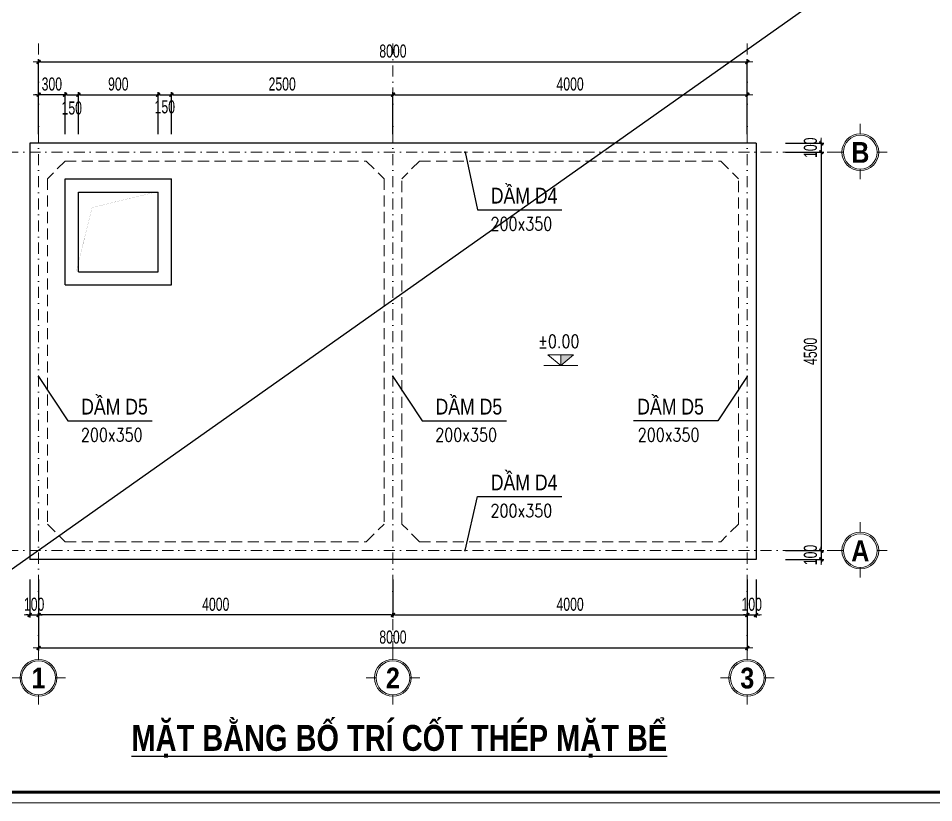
# Model space of a CAD drawing. Extents: x -192823 to 24985, y 78808 to 102574.
# Drawn here: x -111397 to -101064, y 84928 to 93788 of the extents above; entities that cross this region are included whole.
import ezdxf
from ezdxf.enums import TextEntityAlignment as Align

# ---------------------------------------------------------------- set-up
doc = ezdxf.new("R2010")
doc.units = 0
doc.header["$LTSCALE"] = 5
doc.header["$MEASUREMENT"] = 0
doc.header["$PDMODE"] = 3
doc.header["$PDSIZE"] = -5
doc.linetypes.add('DASHDOT', pattern=[1, 0.5, -0.25, 0, -0.25])
doc.linetypes.add('HIDDEN', pattern=[0.375, 0.25, -0.125])
doc.layers.get('0').update_dxf_attribs({"linetype": 'CONTINUOUS', "lineweight": 25})
doc.layers.get('DEFPOINTS').update_dxf_attribs({"linetype": 'CONTINUOUS', "lineweight": 9})
for name, color, linetype, lineweight in [('EG Text2', 7, 'CONTINUOUS', 20), ('ISO', 153, 'CONTINUOUS', 15), ('Khungten_LCDI', 7, 'CONTINUOUS', 25), ('KICHTHUOC', 167, 'CONTINUOUS', 15), ('LC Dim', 8, 'CONTINUOUS', 18), ('LC ISO', 153, 'CONTINUOUS', 13), ('LC MANH DUT', 35, 'HIDDEN', 5), ('LC Net manh', 239, 'CONTINUOUS', 5), ('LC Net thay', 7, 'CONTINUOUS', 25), ('LC Net truc', 79, 'DASHDOT', 13), ('LC Text1', 3, 'CONTINUOUS', 20), ('LC Text2', 7, 'CONTINUOUS', 25)]:
    doc.layers.add(name, color=color, linetype=linetype, lineweight=lineweight)
doc.layers.add('KCS_Plotter', color=11, linetype='CONTINUOUS', plot=False)
doc.styles.add('EG 1', font='')
doc.styles.add('HOATBIF', font='hoatbif.shx', dxfattribs={"width": 0.7})
doc.styles.add('Khungten', font='', dxfattribs={"width": 0.9, "height": 5000})
doc.styles.add('LC 1', font='')
doc.styles.add('LC 3', font='vnsimli.shx', dxfattribs={"width": 0.75})
doc.styles.add('LC3', font='', dxfattribs={"width": 0.8})
doc.styles.add('T1', font='Vnsimli.shx', dxfattribs={"width": 0.8})
doc.styles.add('T2', font='', dxfattribs={"width": 0.8})
doc.styles.add('Title', font='', dxfattribs={"width": 0.8})
doc.styles.get('EG 1').set_extended_font_data('.VnAvantH', bold=True)
doc.styles.get('Khungten').set_extended_font_data('.VnAvantH')
doc.styles.get('LC 1').set_extended_font_data('.VnAvantH', bold=True)
doc.styles.get('LC3').set_extended_font_data('.VnArialH', bold=True)
doc.styles.get('T2').set_extended_font_data('.VnArialH')
doc.styles.get('Title').set_extended_font_data('.VnBlackH')
doc.dimstyles.new('1-100(1-50)', dxfattribs={"dimscale": 59, "dimtxt": 2.5, "dimasz": 0.35, "dimexe": 0.5, "dimexo": 0, "dimgap": 0.8, "dimtad": 1, "dimdec": 0, "dimzin": 0, "dimdsep": 46, "dimtxsty": 'HOATBIF', "dimblk1": 'DOT', "dimblk2": 'DOT', "dimsah": 1, "dimcen": -1, "dimdle": 1, "dimclrd": 256, "dimclre": 256, "dimclrt": 4, "dimadec": 3, "dimazin": 2, "dimtfac": 0.333333, "dimtdec": 0, "dimtix": 1, "dimtmove": 2, "dimatfit": 3, "dimldrblk": 'DOT', "dimfxl": 1, "dimtvp": 0.833333, "dimtolj": 1, "dimtzin": 0, "dimarcsym": 0})

# ---------------------------------------------------------------- blocks, each defined once
blk = doc.blocks.new('ha tang Nui Beo')
at = {"layer": 'DEFPOINTS', "lineweight": 0}
blk.add_lwpolyline([(-1200, -14850), (-1200, 14850), (40800, 14850), (40800, -14850)], close=True, dxfattribs=at)
at = {"layer": 'Khungten_LCDI', "color": 5, "lineweight": 60}
blk.add_lwpolyline([(0, -14650), (0, 14650), (40600, 14650), (40600, -14650)], close=True, dxfattribs=at)
at = {"color": 7, "style": 'Khungten', "width": 0.8}
for tag, p in [('REVISION', (39499, -10746)), ('NGAYHT', (39546, -11609))]:
    blk.add_attdef(tag, text='', height=200, dxfattribs=at).set_placement(p, align=Align.CENTER)
at = {"layer": 'LC Text1', "style": 'Title', "width": 1.485915}
for tag, p, p2 in [('TENBANVE1', (36913, -8886), (40339, -8886)), ('TENBANVE2', (36913, -9562), (40339, -9562))]:
    blk.add_attdef(tag, text='', height=250, dxfattribs=at).set_placement(p, p2, align=Align.FIT)
at = {"layer": 'LC Text1', "style": 'Title', "width": 0.7}
blk.add_attdef('SOBANVE', text='', height=250, dxfattribs=at).set_placement((39562, -13896), align=Align.CENTER)
blk = doc.blocks.new('DOT')
at = {"layer": 'KICHTHUOC'}
blk.add_line((-3, 0), (3, 0), dxfattribs=at)
at = {"layer": 'KICHTHUOC', "color": 4}
blk.add_line((-1, -1), (1, 1), dxfattribs=at)
blk.add_lwpolyline([(0.5, 1), (-1, -0.5), (-0.5, -1), (1, 0.5)], close=True, dxfattribs=at)
blk = doc.blocks.new('*D417')
at = {"layer": 'DEFPOINTS', "color": 0, "transparency": 16777216}
for p in [(-111168, 87449), (-107168, 87449), (-111168, 87049)]:
    blk.add_point(p, dxfattribs=at)
at = {"layer": 'LC Dim', "lineweight": -2, "transparency": 16777216}
for p, q in [((-111168, 87449), (-111168, 87019)), ((-107168, 87449), (-107168, 87019)), ((-107189, 87049), (-111148, 87049))]:
    blk.add_line(p, q, dxfattribs=at)
at = {"layer": 'LC Dim', "lineweight": -2, "transparency": 16777216, "xscale": 20.65, "yscale": 20.65, "zscale": 20.65, "rotation": 180}
blk.add_blockref('DOT', (-111168, 87049), dxfattribs=at)
at = {"layer": 'LC Dim', "lineweight": -2, "transparency": 16777216, "xscale": 20.65, "yscale": 20.65, "zscale": 20.65}
blk.add_blockref('DOT', (-107168, 87049), dxfattribs=at)
at = {"layer": 'LC Dim', "color": 4, "transparency": 16777216, "insert": (-109168, 87169), "char_height": 147.5, "attachment_point": 5, "style": 'HOATBIF'}
blk.add_mtext('\\A1;4000', dxfattribs=at)
blk = doc.blocks.new('*D418')
at = {"layer": 'DEFPOINTS', "color": 0, "transparency": 16777216}
for p in [(-111168, 87449), (-103168, 87449), (-103168, 86677)]:
    blk.add_point(p, dxfattribs=at)
at = {"layer": 'LC Dim', "lineweight": -2, "transparency": 16777216}
for p, q in [((-111168, 87449), (-111168, 86648)), ((-103168, 87449), (-103168, 86648)), ((-111148, 86677), (-103189, 86677))]:
    blk.add_line(p, q, dxfattribs=at)
at = {"layer": 'LC Dim', "lineweight": -2, "transparency": 16777216, "xscale": 20.65, "yscale": 20.65, "zscale": 20.65, "rotation": 180}
blk.add_blockref('DOT', (-111168, 86677), dxfattribs=at)
at = {"layer": 'LC Dim', "lineweight": -2, "transparency": 16777216, "xscale": 20.65, "yscale": 20.65, "zscale": 20.65}
blk.add_blockref('DOT', (-103168, 86677), dxfattribs=at)
at = {"layer": 'LC Dim', "color": 4, "transparency": 16777216, "insert": (-107168, 86798), "char_height": 147.5, "attachment_point": 5, "style": 'HOATBIF'}
blk.add_mtext('\\A1;8000', dxfattribs=at)
blk = doc.blocks.new('*D419')
at = {"layer": 'DEFPOINTS', "color": 0, "transparency": 16777216}
for p in [(-102736, 92276), (-102736, 87776), (-102334, 87776)]:
    blk.add_point(p, dxfattribs=at)
at = {"layer": 'LC Dim', "lineweight": -2, "transparency": 16777216}
for p, q in [((-102736, 92276), (-102305, 92276)), ((-102334, 92255), (-102334, 87797)), ((-102736, 87776), (-102305, 87776))]:
    blk.add_line(p, q, dxfattribs=at)
at = {"layer": 'LC Dim', "lineweight": -2, "transparency": 16777216, "xscale": 20.65, "yscale": 20.65, "zscale": 20.65}
for p, rotation in [((-102334, 92276), 90), ((-102334, 87776), 270)]:
    blk.add_blockref('DOT', p, dxfattribs=dict(at, rotation=rotation))
at = {"layer": 'LC Dim', "color": 4, "transparency": 16777216, "insert": (-102455, 90026), "char_height": 147.5, "attachment_point": 5, "rotation": 90, "style": 'HOATBIF'}
blk.add_mtext('\\A1;4500', dxfattribs=at)
blk = doc.blocks.new('*D420')
at = {"layer": 'DEFPOINTS', "color": 0, "transparency": 16777216}
for p in [(-107168, 87449), (-103168, 87449), (-103168, 87049)]:
    blk.add_point(p, dxfattribs=at)
at = {"layer": 'LC Dim', "lineweight": -2, "transparency": 16777216}
for p, q in [((-107168, 87449), (-107168, 87019)), ((-103168, 87449), (-103168, 87019)), ((-107148, 87049), (-103189, 87049))]:
    blk.add_line(p, q, dxfattribs=at)
at = {"layer": 'LC Dim', "lineweight": -2, "transparency": 16777216, "xscale": 20.65, "yscale": 20.65, "zscale": 20.65, "rotation": 180}
blk.add_blockref('DOT', (-107168, 87049), dxfattribs=at)
at = {"layer": 'LC Dim', "lineweight": -2, "transparency": 16777216, "xscale": 20.65, "yscale": 20.65, "zscale": 20.65}
blk.add_blockref('DOT', (-103168, 87049), dxfattribs=at)
at = {"layer": 'LC Dim', "color": 4, "transparency": 16777216, "insert": (-105168, 87169), "char_height": 147.5, "attachment_point": 5, "style": 'HOATBIF'}
blk.add_mtext('\\A1;4000', dxfattribs=at)
blk = doc.blocks.new('TTRUC')
at = {"layer": 'ISO'}
for p, q in [((0, 6.95), (0, 10.71)), ((-6.37, 0), (-10.13, 0)), ((6.37, 0), (10.13, 0)), ((0, -6.37), (0, -10.13))]:
    blk.add_line(p, q, dxfattribs=at)
blk.add_circle((0, 0), 6.37, dxfattribs=at)
at = {"layer": 'KICHTHUOC'}
blk.add_circle((0, 0), 6.95, dxfattribs=at)
blk = doc.blocks.new('Caodo1')
at = {"layer": 'LC Text1'}
blk.add_hatch(color=4, dxfattribs=at).paths.add_polyline_path([(0, 200), (0, 0), (243, 200)])
at = {"layer": 'LC Text1', "color": 4}
for p, q in [((0, 0), (0, 200)), ((324, 0), (-324, 0))]:
    blk.add_line(p, q, dxfattribs=at)
blk.add_lwpolyline([(-243, 200), (243, 200), (0, 0), (0, 0)], close=True, dxfattribs=at)
at = {"layer": 'LC Text1', "color": 4, "style": 'T1', "width": 0.8}
blk.add_attdef('%%P0,00', text='', height=250, dxfattribs=at).set_placement((-39, 460), align=Align.MIDDLE_CENTER)
blk = doc.blocks.new('*D421')
at = {"layer": 'DEFPOINTS', "color": 0, "transparency": 16777216}
for p in [(-111168, 92924), (-111168, 92480), (-110868, 92480)]:
    blk.add_point(p, dxfattribs=at)
at = {"layer": 'LC Dim', "lineweight": -2, "transparency": 16777216}
for p, q in [((-111189, 92924), (-111210, 92924)), ((-111168, 92480), (-111168, 92954)), ((-110868, 92924), (-111168, 92924)), ((-110868, 92480), (-110868, 92954)), ((-110848, 92924), (-110827, 92924))]:
    blk.add_line(p, q, dxfattribs=at)
at = {"layer": 'LC Dim', "lineweight": -2, "transparency": 16777216, "xscale": 20.65, "yscale": 20.65, "zscale": 20.65}
blk.add_blockref('DOT', (-111168, 92924), dxfattribs=at)
at = {"layer": 'LC Dim', "lineweight": -2, "transparency": 16777216, "xscale": 20.65, "yscale": 20.65, "zscale": 20.65, "rotation": 180}
blk.add_blockref('DOT', (-110868, 92924), dxfattribs=at)
at = {"layer": 'LC Dim', "color": 4, "transparency": 16777216, "insert": (-111018, 93045), "char_height": 147.5, "attachment_point": 5, "style": 'HOATBIF'}
blk.add_mtext('\\A1;300', dxfattribs=at)
blk = doc.blocks.new('*D422')
at = {"layer": 'DEFPOINTS', "color": 0, "transparency": 16777216}
for p in [(-103168, 93296), (-111168, 92480), (-103168, 92480)]:
    blk.add_point(p, dxfattribs=at)
at = {"layer": 'LC Dim', "lineweight": -2, "transparency": 16777216}
for p, q in [((-111168, 92480), (-111168, 93325)), ((-103168, 92480), (-103168, 93325)), ((-111148, 93296), (-103189, 93296))]:
    blk.add_line(p, q, dxfattribs=at)
at = {"layer": 'LC Dim', "lineweight": -2, "transparency": 16777216, "xscale": 20.65, "yscale": 20.65, "zscale": 20.65, "rotation": 180}
blk.add_blockref('DOT', (-111168, 93296), dxfattribs=at)
at = {"layer": 'LC Dim', "lineweight": -2, "transparency": 16777216, "xscale": 20.65, "yscale": 20.65, "zscale": 20.65}
blk.add_blockref('DOT', (-103168, 93296), dxfattribs=at)
at = {"layer": 'LC Dim', "color": 4, "transparency": 16777216, "insert": (-107168, 93417), "char_height": 147.5, "attachment_point": 5, "style": 'HOATBIF'}
blk.add_mtext('\\A1;8000', dxfattribs=at)
blk = doc.blocks.new('*D423')
at = {"layer": 'DEFPOINTS', "color": 0, "transparency": 16777216}
for p in [(-103168, 92924), (-107168, 92480), (-103168, 92480)]:
    blk.add_point(p, dxfattribs=at)
at = {"layer": 'LC Dim', "lineweight": -2, "transparency": 16777216}
for p, q in [((-107168, 92480), (-107168, 92954)), ((-107148, 92924), (-103189, 92924)), ((-103168, 92480), (-103168, 92954))]:
    blk.add_line(p, q, dxfattribs=at)
at = {"layer": 'LC Dim', "lineweight": -2, "transparency": 16777216, "xscale": 20.65, "yscale": 20.65, "zscale": 20.65, "rotation": 180}
blk.add_blockref('DOT', (-107168, 92924), dxfattribs=at)
at = {"layer": 'LC Dim', "lineweight": -2, "transparency": 16777216, "xscale": 20.65, "yscale": 20.65, "zscale": 20.65}
blk.add_blockref('DOT', (-103168, 92924), dxfattribs=at)
at = {"layer": 'LC Dim', "color": 4, "transparency": 16777216, "insert": (-105168, 93045), "char_height": 147.5, "attachment_point": 5, "style": 'HOATBIF'}
blk.add_mtext('\\A1;4000', dxfattribs=at)
blk = doc.blocks.new('TIEUDE1')
at = {"layer": 'EG Text2', "color": 7, "style": 'EG 1'}
blk.add_attdef('TIªU§Ò', text='', height=5, dxfattribs=at).set_placement((0, 0), align=Align.BOTTOM_CENTER)
blk.add_attdef('TL', text='', height=3, dxfattribs=at).set_placement((0, -2), align=Align.TOP_CENTER)
blk = doc.blocks.new('*D429')
at = {"layer": 'DEFPOINTS', "color": 0, "transparency": 16777216}
for p in [(-110718, 92924), (-110868, 92480), (-110718, 92480)]:
    blk.add_point(p, dxfattribs=at)
at = {"layer": 'LC Dim', "lineweight": -2, "transparency": 16777216}
for p, q in [((-110868, 92480), (-110868, 92954)), ((-110848, 92924), (-110739, 92924)), ((-110718, 92480), (-110718, 92954))]:
    blk.add_line(p, q, dxfattribs=at)
at = {"layer": 'LC Dim', "lineweight": -2, "transparency": 16777216, "xscale": 20.65, "yscale": 20.65, "zscale": 20.65, "rotation": 180}
blk.add_blockref('DOT', (-110868, 92924), dxfattribs=at)
at = {"layer": 'LC Dim', "lineweight": -2, "transparency": 16777216, "xscale": 20.65, "yscale": 20.65, "zscale": 20.65}
blk.add_blockref('DOT', (-110718, 92924), dxfattribs=at)
at = {"layer": 'LC Dim', "color": 4, "transparency": 16777216, "insert": (-110793, 92774), "char_height": 147.5, "attachment_point": 5, "style": 'HOATBIF'}
blk.add_mtext('\\A1;150', dxfattribs=at)
blk = doc.blocks.new('*D430')
at = {"layer": 'DEFPOINTS', "color": 0, "transparency": 16777216}
for p in [(-109818, 92924), (-110718, 92480), (-109818, 92480)]:
    blk.add_point(p, dxfattribs=at)
at = {"layer": 'LC Dim', "lineweight": -2, "transparency": 16777216}
for p, q in [((-110718, 92480), (-110718, 92954)), ((-110698, 92924), (-109839, 92924)), ((-109818, 92480), (-109818, 92954))]:
    blk.add_line(p, q, dxfattribs=at)
at = {"layer": 'LC Dim', "lineweight": -2, "transparency": 16777216, "xscale": 20.65, "yscale": 20.65, "zscale": 20.65, "rotation": 180}
blk.add_blockref('DOT', (-110718, 92924), dxfattribs=at)
at = {"layer": 'LC Dim', "lineweight": -2, "transparency": 16777216, "xscale": 20.65, "yscale": 20.65, "zscale": 20.65}
blk.add_blockref('DOT', (-109818, 92924), dxfattribs=at)
at = {"layer": 'LC Dim', "color": 4, "transparency": 16777216, "insert": (-110268, 93045), "char_height": 147.5, "attachment_point": 5, "style": 'HOATBIF'}
blk.add_mtext('\\A1;900', dxfattribs=at)
blk = doc.blocks.new('*D431')
at = {"layer": 'DEFPOINTS', "color": 0, "transparency": 16777216}
for p in [(-109668, 92924), (-109818, 92480), (-109668, 92480)]:
    blk.add_point(p, dxfattribs=at)
at = {"layer": 'LC Dim', "lineweight": -2, "transparency": 16777216}
for p, q in [((-109818, 92480), (-109818, 92954)), ((-109798, 92924), (-109689, 92924)), ((-109668, 92480), (-109668, 92954))]:
    blk.add_line(p, q, dxfattribs=at)
at = {"layer": 'LC Dim', "lineweight": -2, "transparency": 16777216, "xscale": 20.65, "yscale": 20.65, "zscale": 20.65, "rotation": 180}
blk.add_blockref('DOT', (-109818, 92924), dxfattribs=at)
at = {"layer": 'LC Dim', "lineweight": -2, "transparency": 16777216, "xscale": 20.65, "yscale": 20.65, "zscale": 20.65}
blk.add_blockref('DOT', (-109668, 92924), dxfattribs=at)
at = {"layer": 'LC Dim', "color": 4, "transparency": 16777216, "insert": (-109743, 92787), "char_height": 147.5, "attachment_point": 5, "style": 'HOATBIF'}
blk.add_mtext('\\A1;150', dxfattribs=at)
blk = doc.blocks.new('*D432')
at = {"layer": 'DEFPOINTS', "color": 0, "transparency": 16777216}
for p in [(-107168, 92924), (-109668, 92480), (-107168, 92480)]:
    blk.add_point(p, dxfattribs=at)
at = {"layer": 'LC Dim', "lineweight": -2, "transparency": 16777216}
for p, q in [((-109668, 92480), (-109668, 92954)), ((-109648, 92924), (-107189, 92924)), ((-107168, 92480), (-107168, 92954))]:
    blk.add_line(p, q, dxfattribs=at)
at = {"layer": 'LC Dim', "lineweight": -2, "transparency": 16777216, "xscale": 20.65, "yscale": 20.65, "zscale": 20.65, "rotation": 180}
blk.add_blockref('DOT', (-109668, 92924), dxfattribs=at)
at = {"layer": 'LC Dim', "lineweight": -2, "transparency": 16777216, "xscale": 20.65, "yscale": 20.65, "zscale": 20.65}
blk.add_blockref('DOT', (-107168, 92924), dxfattribs=at)
at = {"layer": 'LC Dim', "color": 4, "transparency": 16777216, "insert": (-108418, 93045), "char_height": 147.5, "attachment_point": 5, "style": 'HOATBIF'}
blk.add_mtext('\\A1;2500', dxfattribs=at)
blk = doc.blocks.new('*D451')
at = {"layer": 'DEFPOINTS', "color": 0, "transparency": 16777216}
for p in [(-102736, 92376), (-102736, 92276), (-102334, 92276)]:
    blk.add_point(p, dxfattribs=at)
at = {"layer": 'LC Dim', "lineweight": -2, "transparency": 16777216}
for p, q in [((-102736, 92376), (-102305, 92376)), ((-102334, 92397), (-102334, 92417)), ((-102334, 92376), (-102334, 92276)), ((-102736, 92276), (-102305, 92276)), ((-102334, 92255), (-102334, 92235))]:
    blk.add_line(p, q, dxfattribs=at)
at = {"layer": 'LC Dim', "lineweight": -2, "transparency": 16777216, "xscale": 20.65, "yscale": 20.65, "zscale": 20.65}
for p, rotation in [((-102334, 92376), 270), ((-102334, 92276), 90)]:
    blk.add_blockref('DOT', p, dxfattribs=dict(at, rotation=rotation))
at = {"layer": 'LC Dim', "color": 4, "transparency": 16777216, "insert": (-102455, 92326), "char_height": 147.5, "attachment_point": 5, "rotation": 90, "style": 'HOATBIF'}
blk.add_mtext('\\A1;100', dxfattribs=at)
blk = doc.blocks.new('*D452')
at = {"layer": 'DEFPOINTS', "color": 0, "transparency": 16777216}
for p in [(-102736, 87776), (-102736, 87676), (-102334, 87676)]:
    blk.add_point(p, dxfattribs=at)
at = {"layer": 'LC Dim', "lineweight": -2, "transparency": 16777216}
for p, q in [((-102736, 87776), (-102305, 87776)), ((-102334, 87797), (-102334, 87817)), ((-102334, 87776), (-102334, 87676)), ((-102736, 87676), (-102305, 87676)), ((-102334, 87655), (-102334, 87635))]:
    blk.add_line(p, q, dxfattribs=at)
at = {"layer": 'LC Dim', "lineweight": -2, "transparency": 16777216, "xscale": 20.65, "yscale": 20.65, "zscale": 20.65}
for p, rotation in [((-102334, 87776), 270), ((-102334, 87676), 90)]:
    blk.add_blockref('DOT', p, dxfattribs=dict(at, rotation=rotation))
at = {"layer": 'LC Dim', "color": 4, "transparency": 16777216, "insert": (-102455, 87726), "char_height": 147.5, "attachment_point": 5, "rotation": 90, "style": 'HOATBIF'}
blk.add_mtext('\\A1;100', dxfattribs=at)
blk = doc.blocks.new('*D453')
at = {"layer": 'DEFPOINTS', "color": 0, "transparency": 16777216}
for p in [(-103168, 87449), (-103068, 87449), (-103068, 87049)]:
    blk.add_point(p, dxfattribs=at)
at = {"layer": 'LC Dim', "lineweight": -2, "transparency": 16777216}
for p, q in [((-103168, 87449), (-103168, 87019)), ((-103068, 87449), (-103068, 87019)), ((-103189, 87049), (-103210, 87049)), ((-103168, 87049), (-103068, 87049)), ((-103048, 87049), (-103027, 87049))]:
    blk.add_line(p, q, dxfattribs=at)
at = {"layer": 'LC Dim', "lineweight": -2, "transparency": 16777216, "xscale": 20.65, "yscale": 20.65, "zscale": 20.65}
blk.add_blockref('DOT', (-103168, 87049), dxfattribs=at)
at = {"layer": 'LC Dim', "lineweight": -2, "transparency": 16777216, "xscale": 20.65, "yscale": 20.65, "zscale": 20.65, "rotation": 180}
blk.add_blockref('DOT', (-103068, 87049), dxfattribs=at)
at = {"layer": 'LC Dim', "color": 4, "transparency": 16777216, "insert": (-103118, 87169), "char_height": 147.5, "attachment_point": 5, "style": 'HOATBIF'}
blk.add_mtext('\\A1;100', dxfattribs=at)
blk = doc.blocks.new('*D454')
at = {"layer": 'DEFPOINTS', "color": 0, "transparency": 16777216}
for p in [(-111268, 87449), (-111168, 87449), (-111168, 87049)]:
    blk.add_point(p, dxfattribs=at)
at = {"layer": 'LC Dim', "lineweight": -2, "transparency": 16777216}
for p, q in [((-111268, 87449), (-111268, 87019)), ((-111168, 87449), (-111168, 87019)), ((-111289, 87049), (-111310, 87049)), ((-111268, 87049), (-111168, 87049)), ((-111148, 87049), (-111127, 87049))]:
    blk.add_line(p, q, dxfattribs=at)
at = {"layer": 'LC Dim', "lineweight": -2, "transparency": 16777216, "xscale": 20.65, "yscale": 20.65, "zscale": 20.65}
blk.add_blockref('DOT', (-111268, 87049), dxfattribs=at)
at = {"layer": 'LC Dim', "lineweight": -2, "transparency": 16777216, "xscale": 20.65, "yscale": 20.65, "zscale": 20.65, "rotation": 180}
blk.add_blockref('DOT', (-111168, 87049), dxfattribs=at)
at = {"layer": 'LC Dim', "color": 4, "transparency": 16777216, "insert": (-111218, 87169), "char_height": 147.5, "attachment_point": 5, "style": 'HOATBIF'}
blk.add_mtext('\\A1;100', dxfattribs=at)

msp = doc.modelspace()

# ---------------------------------------------------------------- linework, layer by layer
at = {"layer": 'KCS_Plotter'}
msp.add_line((-115203.6, 84928.2), (-90258.2, 102568.2), dxfattribs=at)
at = {"layer": 'LC MANH DUT', "ltscale": 100}
for p, q in [((-110868.3, 92175.9), (-111068.3, 91975.9)), ((-110868.3, 92175.9), (-107468.3, 92175.9)), ((-107468.3, 92175.9), (-107268.3, 91975.9)), ((-106868.3, 92175.9), (-107068.3, 91975.9)), ((-106868.3, 92175.9), (-103468.3, 92175.9)), ((-103468.3, 92175.9), (-103268.3, 91975.9)), ((-111068.3, 91975.9), (-111068.3, 88075.9)), ((-107268.3, 91975.9), (-107268.3, 88075.9)), ((-107068.3, 88075.9), (-107068.3, 91975.9)), ((-103268.3, 88075.9), (-103268.3, 91975.9)), ((-111068.3, 88075.9), (-110868.3, 87875.9)), ((-107468.3, 87875.9), (-107268.3, 88075.9)), ((-106868.3, 87875.9), (-107068.3, 88075.9)), ((-103268.3, 88075.9), (-103468.3, 87875.9)), ((-110868.3, 87875.9), (-107468.3, 87875.9)), ((-106868.3, 87875.9), (-103468.3, 87875.9))]:
    msp.add_line(p, q, dxfattribs=at)
at = {"layer": 'LC Net manh', "const_width": 1, "elevation": 0}
msp.add_lwpolyline([(-110743.3, 90925.9), (-110563, 91650.3), (-109843.3, 91825.9)], dxfattribs=at)
at = {"layer": 'LC Net thay'}
for p, q in [((-103068.3, 92375.9), (-111268.3, 92375.9)), ((-111268.3, 92375.9), (-111268.3, 87675.9)), ((-103068.3, 92375.9), (-103068.3, 87675.9)), ((-110868.3, 91975.9), (-109668.3, 91975.9, 0)), ((-110868.3, 90775.9), (-110868.3, 91975.9)), ((-109668.3, 90775.9, 0), (-109668.3, 91975.9, 0)), ((-110718.3, 91825.9, 0), (-109818.3, 91825.9, 0)), ((-110718.3, 90925.9, 0), (-110718.3, 91825.9, 0)), ((-109818.3, 90925.9, 0), (-109818.3, 91825.9, 0)), ((-110718.3, 90925.9, 0), (-109818.3, 90925.9, 0)), ((-110868.3, 90775.9), (-109668.3, 90775.9, 0)), ((-103068.3, 87675.9), (-111268.3, 87675.9))]:
    msp.add_line(p, q, dxfattribs=at)
at = {"layer": 'LC Net truc', "ltscale": 50}
for p, q in [((-111168.3, 93505.1), (-111168.3, 86659.5)), ((-107168.3, 93505.1), (-107168.3, 86659.5)), ((-103168.3, 93505.1), (-103168.3, 86659.5)), ((-102143.2, 92275.9), (-112438.2, 92275.9)), ((-102143.2, 87775.9), (-112411.6, 87775.9))]:
    msp.add_line(p, q, dxfattribs=at)

# ---------------------------------------------------------------- block references
at = {"layer": 'LC ISO', "xscale": 29.92991777228621, "yscale": 29.92991777228621, "zscale": 29.92991777228621}
for p in [(-101892.1, 92275.9), (-101892.1, 87775.9), (-111168.3, 86339), (-107168.3, 86339), (-103168.3, 86339)]:
    msp.add_blockref('TTRUC', p, dxfattribs=at)
at = {"layer": 'LC Net thay', "xscale": 0.5939393785367624, "yscale": 0.5939393785367624, "zscale": 0.5939393785367624}
msp.add_blockref('ha tang Nui Beo', (-114490.9, 93748.2), dxfattribs=at)
at = {"layer": 'LC Text1'}
ref = msp.add_blockref('Caodo1', (-105273.5, 89866.3), dxfattribs=dict(at, xscale=0.593939378536651, yscale=0.593939378536651, zscale=0.593939378536651))
ref.add_attrib('%%P0,00', '%%P0.00', dxfattribs={"layer": 'LC Text2', "color": 4, "height": 148.48, "style": 'T1', "width": 0.8}).set_placement((-105296.7, 90139.2), align=Align.MIDDLE_CENTER)
at = {"layer": 'LC Text2'}
ref = msp.add_blockref('TIEUDE1', (-107095.7, 85426.2), dxfattribs=dict(at, xscale=59.3939378537799, yscale=59.3939378537799, zscale=59.3939378537799))
ref.add_attrib('TIªU§Ò', '%%UmÆt b»ng bè trÝ cèt thÐp MÆT bÓ', dxfattribs={"color": 7, "height": 292.48, "style": 'LC3', "width": 0.8}).set_placement((-107095.7, 85426.2), align=Align.BOTTOM_CENTER)

# ---------------------------------------------------------------- texts
at = {"layer": 'LC Text1', "ltscale": 0.2, "style": 'LC 1', "width": 0.9}
for s, p in [('b', (-101892.1, 92085.3)), ('a', (-101892.1, 87585.3)), ('1', (-111168.3, 86148.4)), ('2', (-107168.3, 86148.4)), ('3', (-103168.3, 86148.4))]:
    msp.add_text(s, height=234.4, dxfattribs=at).set_placement(p, align=Align.BOTTOM_CENTER)
at = {"layer": 'LC Text1', "color": 3, "style": 'LC 3', "width": 0.8}
for p in [(-106066.9, 91392.2), (-110690.4, 89009), (-106690.4, 89009), (-104405.1, 89009), (-106066.9, 88152.8)]:
    msp.add_text('200x350', height=148.48, dxfattribs=at).set_placement(p)
at = {"layer": 'LC Text2', "style": 'T2', "width": 0.8}
for s, p in [('DÇM D4', (-106063.5, 91696)), ('DÇM D5', (-110687, 89312.8)), ('DÇM D5', (-106687, 89312.8)), ('DÇM D5', (-104410.3, 89312.8)), ('DÇM D4', (-106063.5, 88456.6))]:
    msp.add_text(s, height=178.18, dxfattribs=at).set_placement(p)

# ---------------------------------------------------------------- dimensions: what is measured, and where the dimension line sits
at = {"layer": 'LC Dim'}
for base, p1, p2, picture, middle in [((-103168.3, 93295.6), (-111168.3, 92480.3), (-103168.3, 92480.3), '*D422', (-107168.3, 93416.6)), ((-111168.3, 92924.3), (-110868.3, 92480.3), (-111168.3, 92480.3), '*D421', (-111018.3, 93045.3)), ((-109818.3, 92924.3), (-110718.3, 92480.3), (-109818.3, 92480.3), '*D430', (-110268.3, 93045.3)), ((-107168.3, 92924.3), (-109668.3, 92480.3), (-107168.3, 92480.3), '*D432', (-108418.3, 93045.3)), ((-111168.3, 87048.5), (-111268.3, 87449.2), (-111168.3, 87449.2), '*D454', (-111218.3, 87169.5)), ((-111168.3, 87048.5), (-107168.3, 87449.2), (-111168.3, 87449.2), '*D417', (-109168.3, 87169.5)), ((-103168.3, 86677.3), (-111168.3, 87449.2), (-103168.3, 87449.2), '*D418', (-107168.3, 86798.2)), ((-103068.3, 87048.5), (-103168.3, 87449.2), (-103068.3, 87449.2), '*D453', (-103118.3, 87169.5))]:
    dim = msp.add_linear_dim(base=base, p1=p1, p2=p2, dimstyle='1-100(1-50)', dxfattribs=at)
    dim.commit()
    dim.dimension.update_dxf_attribs({"geometry": picture, "text_midpoint": middle})
for base, p1, p2, angle, picture, middle in [((-103168.3, 92924.3), (-107168.3, 92480.3), (-103168.3, 92480.3), 180, '*D423', (-105168.3, 93045.3)), ((-102334, 92275.9), (-102735.8, 92375.9), (-102735.8, 92275.9), 270, '*D451', (-102455, 92325.9)), ((-102334, 87775.9), (-102735.8, 92275.9), (-102735.8, 87775.9), 270, '*D419', (-102455, 90025.9)), ((-102334, 87675.9), (-102735.8, 87775.9), (-102735.8, 87675.9), 270, '*D452', (-102455, 87725.9)), ((-103168.3, 87048.5), (-107168.3, 87449.2), (-103168.3, 87449.2), 180, '*D420', (-105168.3, 87169.5))]:
    dim = msp.add_linear_dim(base=base, p1=p1, p2=p2, angle=angle, dimstyle='1-100(1-50)', dxfattribs=at)
    dim.commit()
    dim.dimension.update_dxf_attribs({"geometry": picture, "text_midpoint": middle})
for base, p1, p2, picture, middle in [((-110718.3, 92924.3), (-110868.3, 92480.3), (-110718.3, 92480.3), '*D429', (-110793.3, 92774)), ((-109668.3, 92924.3), (-109818.3, 92480.3), (-109668.3, 92480.3), '*D431', (-109743.3, 92786.6))]:
    dim = msp.add_linear_dim(base=base, p1=p1, p2=p2, dimstyle='1-100(1-50)', dxfattribs=at)
    dim.commit()
    dim.dimension.update_dxf_attribs({"geometry": picture, "text_midpoint": middle, "dimtype": 160})

# ---------------------------------------------------------------- leaders
for points in [[(-106354.3, 92275.9), (-106214.5, 91625.9), (-105260.7, 91625.9)], [(-111168.3, 89740.9), (-110838, 89242.7), (-109884.1, 89242.7)], [(-107168.3, 89740.9), (-106838, 89242.7), (-105884.1, 89242.7)], [(-103169.2, 89740.9), (-103499.5, 89242.7), (-104453.3, 89242.7)], [(-106354.3, 87775.9), (-106214.5, 88386.5), (-105260.7, 88386.5)]]:
    msp.add_leader(points, dimstyle='1-100(1-50)', override={"dimgap": 0.8, "dimtad": 0, "dimfxl": 0.5, "dimarcsym": 1}, dxfattribs=at)

doc.saveas('drawing.dxf')
